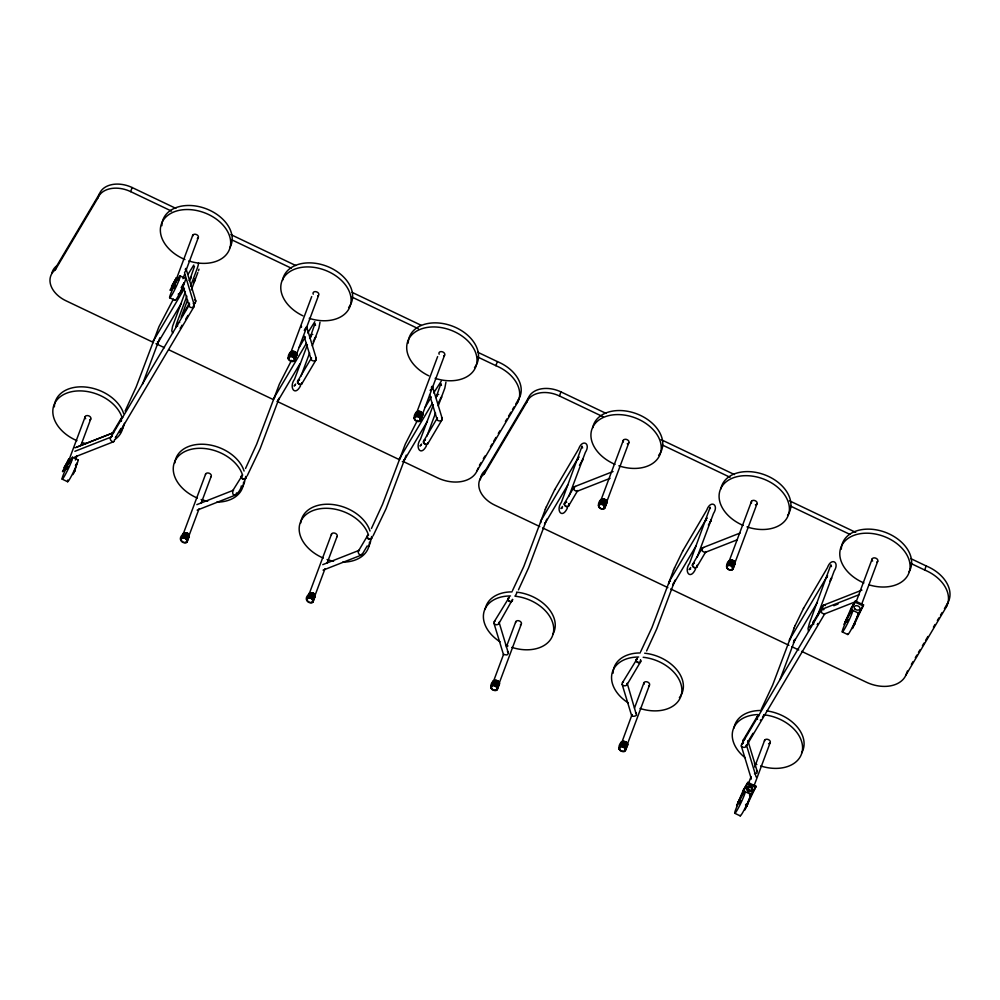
<?xml version="1.0" encoding="UTF-8"?>
<svg xmlns="http://www.w3.org/2000/svg" width="1000" height="1000" viewBox="0 0 1000 1000"><rect width="100%" height="100%" fill="white"/><g stroke="black" fill="none" stroke-linecap="round" stroke-linejoin="round"><path stroke-width="1.5" d="M185.375 269.15L186.238 269.762L184.5 272.738M306.537 326.7L304.337 330.462M432.537 386.812L431.613 389.288M499.05 622.212L508.45 653.462L506.975 654.963L503.55 654.513M637.375 658.413L622.438 682.7C620.312 686.3 627.938 687.175 627.212 683.288L636.512 715.163C635.725 716.425 630.513 717.188 632.1 714.525M194.475 266.375L189.713 280.15M112.35 436.312L112.013 433.812L121.188 418.312L122.688 417.575L120.975 418.688L121.5 420.863M245.875 478.175L245.7 476.512M371.788 538.175L371.625 536.525C373.25 541.962 363.85 537.675 368.462 535.037L367.587 535.625M499.125 622.762C498.862 626.213 492.3 624.875 494.275 621.625L509.225 597.337M746.462 745.425C746.2 748.875 739.638 747.537 741.612 744.287L821.413 609.7L823.9 609.612C821.488 608.438 822.6 603.55 825.413 605.55M747.975 741.35L747.588 742.412L752.987 733.288M120.913 418.8L121.375 421.087M181.887 325.25L181.488 326.3M302.312 382.638C301.775 386.337 295.938 383.413 298.012 380.588L311.488 357.85C309.363 361.438 317 362.325 316.262 358.438L306.675 326.863M367.262 536.2C366.413 538.475 369.8 540.75 371.438 538.812M428.225 442.638C427.688 446.337 421.85 443.425 423.925 440.6L437.413 417.863C435.288 421.45 442.912 422.325 442.188 418.438L432.587 386.875M817.85 623.513L817.463 624.562M185.825 268.4L185.425 269.462M301.475 326.312L301.4 327.325M304.613 330.387L304.675 329.375M430.525 390.4L430.6 389.375M362.45 553.575C361.625 557.425 356.575 553.188 358.625 550.737L367.537 535.712M817.812 623.575L817.387 624.688M302.188 382.725C300.887 388.025 294.175 380.95 299.45 379.837M428.1 442.738C426.812 448.038 420.087 440.962 425.375 439.837M182.512 289.025L181.475 290.788M739.125 800.325L737.812 803L739.287 800.413M845.337 621.575L846.65 618.9L845.562 621.688M845.5 621.65L846.425 619.65M198.487 270.738L198.988 269.175M66.562 466.637L65.2 468.837L66.275 466.85M75.025 470.225L72.9 474.613M173.45 285.688C175.525 282.6 171.737 290.325 173.438 286.125M739.287 800.337L738.125 802.925M746.15 806.963L747.625 804.312L746.312 806.988L747.45 804.237L747.025 804.862M846.7 619.438L845.387 621.6M175.312 281.925L175.338 283.6M180.75 539.375C184.575 533.088 191.462 545.325 182.838 542.375C174.45 537.3 190.35 527.1 188.675 537.175M182.862 533.7L182.9 535.625M288.212 358C293.15 351.35 298.525 365.337 289.562 360.588C286.225 357.987 289.475 349.975 293.913 351.375C296.125 351.6 298.337 355.025 295.637 356.213M290.338 352.312L290.375 354.275M306.663 599.388C310.5 593.1 317.375 605.337 308.762 602.375C300.375 597.312 316.262 587.1 314.6 597.175M414.137 418.013C419.062 411.362 424.45 425.35 415.487 420.6C412.15 417.987 415.387 409.975 419.837 411.375C422.038 411.613 424.263 415.037 421.55 416.225M416.25 412.325L416.287 414.275M490.825 687.038C495.763 680.387 501.138 694.375 492.188 689.613C488.85 687.013 492.088 679 496.525 680.4C498.738 680.638 500.95 684.062 498.25 685.238M492.95 681.35L492.987 683.3M598.425 505.688C603.263 499.162 608.55 512.888 599.75 508.225C596.462 505.65 599.663 497.713 604.062 499.087C606.225 499.312 608.4 502.675 605.737 503.837M600.538 500.012L599.15 505.75M618.987 748.112C623.913 741.462 629.288 755.438 620.337 750.688C617 748.088 620.237 740.075 624.688 741.475C626.888 741.7 629.113 745.125 626.4 746.312M621.1 742.412L621.138 744.375M726.575 566.763C731.413 560.237 736.7 573.962 727.9 569.3C724.625 566.725 727.812 558.787 732.212 560.163C734.875 560.325 736.575 564.725 733.15 565.112M728.7 561.087L728.487 562.337M746.637 788.475C760.113 783.238 745.475 800.113 747.575 786.513L747.2 787.525M747.2 786.938C746.188 789.725 750.987 791.762 752.65 789.538L752.275 790.55M153.2 342.337L65.925 300.75A26.163 18.238 20.5 0 1 55.362 269.725L56.887 265.663L99.425 193.912A25.288 17.625 20.5 0 1 132.15 187.537L175.863 208.375M55.362 269.725L97.9 197.975L99.425 193.912M97.9 197.975A25.288 17.625 20.5 0 1 130.638 191.612L132.15 187.537M68.737 459.212C66.925 462.863 67.812 470.412 62.5 471.625L68.737 459.212L71.463 460.513M68.863 460.363L85.262 416.525M75.4 460.037L77.05 455.65M80.875 445.425L90.7 419.113M176.275 277.863C174.462 281.512 175.338 289.05 170.025 290.262L176.275 277.863L179 279.15M173.412 299.062L158.938 326.75L136.188 386.925L125.1 411.087M176.375 279.075L192.787 235.162M175.3 282.512L176.213 281.188M142.5 384.188L159.863 337.762M182.938 278.675L184.575 274.288M186.1 270.225L198.238 237.763M185.4 291.675L172.613 326.2L171.775 330.725L172.688 333.088M186.863 296.125L177.7 320.637A24.8 2.325 -64.2 0 0 175.8 326.912M190.625 286.038L196.562 270.175A24.225 2.15 -64.5 0 0 198.463 263.3M187.575 299.975L181.1 317.275L189.525 303.062M191.35 289.887L197.812 272.587M180.75 540.037L183.287 533.212M183.263 533.888L205.688 473.913M182 537.938L183.9 532.85M182.75 537.737L184.65 532.65M183.6 537.712L185.5 532.625M184.475 537.863L186.375 532.775M185.325 538.175L187.225 533.088M186.088 538.638L187.987 533.55M186.725 539.2L188.625 534.113M186.163 542.612L189.075 534.763M188.7 536.487L199.1 508.688M201.287 502.837L211.125 476.512M186.775 542.25L189.312 535.425M187.2 541.763L189.325 536.087M288.225 358.675L290.775 351.812M291.525 360.363L279.363 384.137L256.613 444.312L245.525 468.475M311.712 296.562L290.788 352.537A3.025 2.112 20.5 0 1 291.7 351.788M288.475 359.35L291.4 351.45M290.262 356.325L292.162 351.25M291.125 356.3L293.025 351.225M292.013 356.45L293.913 351.375M292.887 356.775L294.788 351.688M293.663 357.238L295.562 352.163M279.2 398.05L260.125 448.75L247.113 475.988M294.3 357.825L296.2 352.738M294.762 358.475L296.663 353.387M296.238 355.125L318.663 295.15A3.025 2.112 20.5 0 0 315.9 291.663A3.025 2.112 20.5 0 0 313.25 294.225M294.363 360.925L296.9 354.075M294.8 360.425L296.913 354.738M307.438 344.738L294.5 379.338C288.812 387 294.725 397.2 300.575 385.712M310.138 337.537L314.975 323.6L315.512 325.412M300.988 376.112L309.613 353.05M312.312 345.838L318.913 328.125L320.012 322.225M306.675 600.037L309.212 593.212M309.175 593.9L331.6 533.925M307.925 597.95L309.825 592.863M308.675 597.75L310.575 592.663M309.513 597.725L311.425 592.638M310.4 597.875L312.3 592.788M311.25 598.188L313.15 593.1M312.013 598.638L313.913 593.55M312.638 599.212L314.538 594.125M312.087 602.625L314.988 594.763M325.012 568.7L314.625 596.5A3.025 2.112 20.5 0 0 314.6 594.825M327.2 562.85L337.05 536.512M312.7 602.263L315.225 595.438M313.125 601.775L315.238 596.087M414.15 418.675L416.688 411.825M417.438 420.375L405.288 444.15L382.537 504.325L371.438 528.488M437.638 356.575L416.712 412.537A3.025 2.112 20.5 0 1 417.625 411.8M415.412 416.538L417.312 411.463M416.188 416.337L418.088 411.25M417.038 416.312L418.938 411.225M417.938 416.463L419.837 411.375M418.8 416.788L420.7 411.7M419.588 417.25L421.488 412.163M406.213 455.15L386.05 508.762L373.025 536M420.225 417.825L422.125 412.75M420.675 418.475L422.575 413.4M419.65 421.3L421.075 417.488M422.7 413.688L444.588 355.15M420.275 420.938L422.825 414.087M420.712 420.438L422.837 414.75M433.363 404.75L420.425 439.35C414.738 447 420.65 457.2 426.488 445.725M436.05 397.537L440.9 383.612L441.425 385.425M426.912 436.112L435.538 413.05M438.225 405.85L444.825 388.125L445.938 382.225M403.762 461.75L437.55 477.85A30.762 21.45 20.5 0 0 477.113 470.712L517.275 402.987A35.087 24.462 20.5 0 0 495.863 365.662L497.388 361.6L477.638 352.188M477.113 470.712L478.137 468.013M539.775 526.562L494.725 505.1A26.163 18.238 20.5 0 1 484.175 474.075L485.688 470.012L528.237 398.263A25.288 17.625 20.5 0 1 560.962 391.887L606.087 413.4M517.275 402.987L518.8 398.925A35.087 24.462 20.5 0 0 497.388 361.6M484.175 474.075L526.712 402.325L528.237 398.263M526.712 402.325A25.288 17.625 20.5 0 1 559.438 395.962L560.962 391.887M546.812 519.138L528.587 567.8L518.45 589.875M490.838 687.7L493.387 680.85M493.413 681.562L503.688 654.05M506.337 646.988L515.837 621.587M491.087 688.388L494.012 680.475M492.875 685.362L494.775 680.275M493.738 685.337L495.637 680.25M494.625 685.487L496.525 680.4M495.5 685.812L497.4 680.725M496.275 686.275L498.175 681.188M496.912 686.85L498.812 681.762M496.35 690.325L499.275 682.425M569.025 496.025L585.3 452.5C591.175 443.375 582.325 438.5 578.625 449L554.575 489.875M498.85 684.163L521.275 624.175M496.975 689.963L499.513 683.1M497.413 689.463L499.525 683.775M598.913 505.075L600.975 499.525M600.938 500.2L623.362 440.225M599.675 504.25L601.575 499.162M600.438 504.05L602.337 498.963M601.275 504.025L603.175 498.938M602.15 504.175L604.062 499.087M603 504.487L604.913 499.4M603.775 504.938L605.675 499.862M604.4 505.513L606.3 500.425M604.312 507.65L606.75 501.075M606.388 502.8L628.812 442.812M604.45 508.562L606.987 501.737M604.888 508.075L607 502.4M674.975 580.212L656.75 628.875L646.612 650.95M619 748.775L621.538 741.912M620.262 746.637L631.85 715.125M634.487 708.062L643.988 682.65M619.237 749.463L620.662 745.65M621.025 746.438L622.938 741.35M621.888 746.413L623.787 741.325M622.788 746.562L624.688 741.475M623.65 746.875L625.55 741.8M624.425 747.35L626.325 742.262M625.075 747.925L626.975 742.837M625.525 748.575L627.425 743.487M624.5 751.4L625.925 747.588M627 745.225L649.438 685.25M697.175 557.1L713.45 513.575C719.325 504.45 710.475 499.562 706.775 510.062L682.725 550.95M625.6 749.762L627.675 744.175M625.562 750.537L627.688 744.85M726.587 567.413L729.125 560.588M729.1 561.275L751.525 501.3M727.837 565.325L729.737 560.237M728.587 565.125L730.487 560.037M729.438 565.1L731.338 560.013M730.312 565.25L732.212 560.163M731.162 565.562L733.062 560.475M731.925 566.013L733.825 560.938M732.55 566.587L734.45 561.5M732.475 568.725L734.9 562.137M756.963 503.888L734.538 563.875A3.025 2.112 20.5 0 0 733.575 561.138A3.025 2.112 20.5 0 0 730 560.538M732.613 569.637L735.138 562.812M733.037 569.15L735.15 563.462M780.037 679.538L795.138 639.175M747.862 782.387L736.6 805.9L743.512 789.712L747.862 782.387L756.025 786.287L744.8 809.95L751.688 793.6L756.025 786.287M748.3 784.013L751.025 776.712M754.663 767L764.688 740.175M746.65 789.05L747.025 788.025M746.85 789.638L747.237 788.612M747.738 787.212L748.112 786.2M748.388 787.05L748.775 786.025M747.25 790.188L747.625 789.175M747.8 790.688L748.175 789.675M749.125 787.025L749.5 786M749.887 787.15L750.275 786.137M748.462 791.087L748.838 790.075M749.2 791.363L749.587 790.337M750.638 787.425L751.012 786.413L751.3 787.825M749.975 791.488L750.35 790.475M750.7 791.462L751.087 790.45M751.85 788.325L752.225 787.3L752.237 788.875M751.363 791.3L751.737 790.275M751.9 790.987L752.275 789.963M817.337 616.075L834.15 571.087C840.025 561.975 831.175 557.087 827.475 567.587L803.438 608.475M753.713 786.688L770.138 742.775M855.387 601.025L844.125 624.538L851.05 608.35L855.387 601.025L863.562 604.925L852.337 628.587L859.212 612.25L863.562 604.925M855.825 602.663L872.225 558.812M861.825 603.787L877.663 561.413M801.6 651.35L866.35 682.2A30.762 21.45 20.5 0 0 905.925 675.062L946.087 607.337A35.087 24.462 20.5 0 0 924.675 570.013L926.188 565.95L910.675 558.55M905.925 675.062L907.45 671M946.087 607.337L947.6 603.275A35.087 24.462 20.5 0 0 926.188 565.95M173.925 285.2L172.787 287.45L174.062 284.975M854.925 623.7L855.15 622.962L854.562 623.9M74.887 470.9L76.912 463.113L75.462 465.55M545.45 508.975L523.787 566.525L512.438 590.763M673.6 570.05L651.938 627.6L640.6 651.838M794.312 627.575L772.638 685.125L761.3 709.35M546.312 506.95L554.763 489.525M674.475 568.025L682.913 550.6M795.175 625.538L803.625 608.112M545.3 509.338L546.425 506.675M673.45 570.4L674.587 567.75M794.163 627.925L795.288 625.275M745.863 804.338L745.55 805.025M746.538 806.3L747.075 805.312M854.225 624.612L853.85 625.688L854.987 622.875L853.675 625.612L854.613 623.962M74.25 471.45L73.713 472.887L74.638 471.238M74.425 471.1L74.875 470.312M182.125 289.425L181.35 291.1M432.05 386.325L431.362 387.35M515.35 595.75L516.875 592.9M758.662 715.837L756.988 717.062L757.525 719.2M184.688 273.425L194.312 305.113C195.05 309 187.413 308.125 189.537 304.525L110.75 437.413C108.425 440.312 114.775 444.212 114.575 439.613M115.325 437.575L115.975 436.763M245.675 476.562C247.325 481.938 237.938 477.65 242.525 475.062L232.7 490.725C231.925 500.725 240.975 491.2 241.325 485.887M241.612 475.7C239.963 477.95 243.713 480.962 245.525 478.8M236.137 494.625L236.513 492.938M508.3 597.975C506 601.2 513.025 603.7 512.6 599.525M575.462 486.488L574.075 487.038L564.7 502.863C563.05 505.112 566.8 508.125 568.6 505.962L577.775 490.462M574.075 487.038L574.15 490.012L576.663 491.463L610.087 478.325M498.725 623.812L512.562 599.425M568.6 505.962L568.763 503.725C569.775 510.975 559.675 502.975 566.8 502.188M636.462 659.05C634.012 662.738 642.062 664.562 640.537 660.05M703.625 547.562L702.237 548.112L692.85 563.938C691.2 566.188 694.95 569.2 696.762 567.038L705.938 551.538M702.237 548.112L702.3 551.087L704.812 552.537L737.188 539.812M696.762 567.038L697.113 565.388M758.662 715.975L756.888 717.062L757.337 719.35M822.938 605.638L813.288 621.95L813.4 623.7M821.413 609.7L821.488 612.675L824 614.125L855.962 601.562M193.25 306.475L195.837 301.05L186.25 269.475M757.163 716.575L742.85 740.725L743.45 742.788M762.5 717.375L764.013 714.675M182.275 289.15L181.075 291.45L182.55 288.8M738.075 802.65L739.137 800.487M188.075 274.262L193.775 265.038M299.237 347.312L305.413 336.875M307.725 332.962L314.812 321.725M425.163 407.325L431.325 396.887M433.65 392.962L441.25 381.2M64.013 467.562L68.362 460.238L71.087 461.538M171.55 286.2L175.888 278.875L178.612 280.175M181.163 287.65L184.062 282.762C182.725 286.262 183.113 293.137 178.2 294.15M153.225 341.15L184.438 288.5M189.125 280.6L190.688 277.962M157.662 343.263L181.075 303.775M193.562 282.712L195.125 280.087M115.712 437.238L120.9 428.488M185.688 319.225L187.95 315.4M119.375 432.562L193.988 306.712M273.65 398.537L306.425 343.25M309.55 337.987L311.112 335.35M278.087 400.65L299.938 363.8M313.212 341.425L315.55 337.475M301.913 383.688L315.938 360.037M399.575 458.537L432.35 403.263M404.012 460.662L427.425 421.175M438.35 402.75L441.475 397.475M362.062 554.637L367.238 545.887M427.837 443.7L441.863 420.05M479.425 465.325L481 462.663M483.363 458.688L484.938 456.025M490.45 446.737L492.025 444.075M493.6 441.425L495.962 437.438M498.325 433.45L499.9 430.8M505.412 421.5L506.987 418.85M508.562 416.188L510.925 412.2M512.5 409.55L514.075 406.887M515.65 404.237L518.8 398.925M540.688 521.1L578.15 457.912M545.125 523.212L567.762 485.037M579.462 465.3L582.587 460.037M668.85 582.163L706.3 518.987M673.288 584.288L695.913 546.112M708.4 525.05L710.75 521.1M626.888 684.887L640.362 662.15M789.55 639.688L827.013 576.512M793.988 641.8L817.4 602.312M829.887 581.263L831.45 578.625M746.062 746.475L824.85 613.6L824 614.125M911.388 664.362L912.962 661.7M915.325 657.725L916.9 655.062M918.475 652.412L920.05 649.75M922.412 645.775L923.988 643.112M925.562 640.462L927.913 636.475M933.425 627.175L935 624.525M937.362 620.538L938.938 617.888M940.512 615.225L942.087 612.575M944.45 608.587L947.6 603.275M180.138 328.325L180.925 327.088M567.388 508.025C562.013 519.688 555.487 510.2 561.438 502.238L582.038 446.188L582.6 447.987M695.537 569.087C690.163 580.75 683.637 571.275 689.587 563.312L710.188 507.25L710.35 508.525M562.513 506.438L560.925 508.55L562.537 507.863M690.662 567.513L689.075 569.612L690.7 568.938M811.363 625.025L809.775 627.137L810.387 626.65M295.7 384.012L294.075 385.988L295.338 385.238M421.625 444.025L420 446L421.262 445.238M431.388 389.575L430.25 390.475M195.512 302.65L193.2 303.675M494.275 621.625L495.262 620.875M622.438 682.7L623.425 681.938M743.138 740.225L744.762 739.262M741.612 744.287L743.25 743.325M298.012 380.588L299.513 379.85M423.925 440.6L425.425 439.85M564.7 502.863L566.2 502.125M512.212 601.075C510.15 603.4 506.025 598.737 509.25 597.463M692.85 563.938L694.35 563.2M813.55 621.462L814.475 620.825M112.275 433.338L113.663 432.788M110.75 437.413L111.613 436.875L74.887 451.312M232.7 490.725L233.55 490.2L196.838 504.637M358.625 550.737L359.475 550.212L322.75 564.65M577.513 490.938L576.663 491.463M705.675 552.013L704.812 552.537M761.175 719.65L760.312 720.2M814.45 620.862L813.213 622.075L813.612 624.45M637.4 658.538C632.812 661.188 642.425 665.375 640.525 659.912M76.8 447.1L113.125 432.812M74.963 447.825L112.662 433M74.812 456.975L113.812 441.65M197.15 510.15L235.763 494.963M323.075 570.15L361.675 554.975M574.462 486.7L613.062 471.525M702.613 547.775L740.175 533M823.312 605.288L861.925 590.112M821.8 609.362L859.362 594.587M833.787 605.725L838.025 604.062M175.837 282.2L176.488 282.025M187.312 537.725L188.062 537.525M313.225 597.737L313.988 597.537M694.338 563.212C688.612 564.75 697.025 571.45 697.087 565.438M754.475 773.737L756.912 773.112L757.2 771.363L747.913 740.812M811.05 626.425L811.4 626.45M230.863 234.587L295.725 265.5M352.137 292.375L421.238 325.312M661.087 439.613L734.412 474.55M789.4 500.763L855.688 532.35M130.638 191.612L171.525 211.1M232.162 240L291.388 268.225M352.025 297.113L418.3 328.7M477.525 356.925L495.863 365.662M559.438 395.962L603.15 416.788M662.375 445.012L730.062 477.275M790.7 506.175L849.938 534.4M910.575 563.288L924.675 570.013M180.138 275.912L185.588 278.512A12.112 1.075 -64.5 0 1 180.6 291.438A12.112 1.075 -64.5 0 1 175.087 299.85M169.7 297.775L175.138 300.363M842.3 631.925L847.75 634.525M156.012 343.688L164.462 347.713M168.675 349.725L272.85 399.363M277.075 401.375L399.538 459.738M542.587 527.913L667.875 587.612M670.688 588.962L788.938 645.312M791.75 646.65L798.787 650M72.6 457.275L78.05 459.875M62.162 479.125L67.613 481.725M734.775 813.288L740.212 815.888M194.675 299.738L195.837 301.05M635.6 712.487L636.487 713.85M507.438 651.413L508.338 652.775M631.7 715.875L622.112 684.3M503.55 654.8L493.95 623.237M441.55 417.488L442.188 418.438M315.625 357.475L316.262 358.438M193.675 304.15L194.312 305.113M756.475 770.15L757.2 771.363M831.462 566.575L830.888 564.775L809.488 623.062L808.037 628.612L808.5 631.225M177.55 326.225L177.025 324.4L178.425 322.575L177.312 323.688L177.425 325.438M746.388 744.875L756.15 777M741.287 745.888L751.35 779.025M429.562 394.725L437.088 419.462M304.088 336.163L311.163 359.45M183.45 287.15L189.213 306.125M157.45 341.775A2.462 1.75 30.7 0 1 156.575 344.125M153.438 342.625A2.462 1.75 30.7 0 1 154.312 340.288M480.325 479.8A26.163 18.238 20.5 0 1 485.688 470.012M194.913 278.6A2.462 1.75 30.7 0 1 193.475 280.988M190.675 278.938A2.462 1.75 30.7 0 1 191.287 277.275M52 272.65A26.163 18.238 20.5 0 1 56.887 265.663M498.425 681.925A3.025 2.112 20.5 0 1 498.475 684.587M493.438 683.238A3.025 2.112 20.5 0 1 494.312 680.825M496.475 680.763A3.025 2.112 20.5 0 1 497.887 681.425M600.75 500.725A3.025 2.112 20.5 0 1 601.312 499.775M601.85 499.462A3.025 2.112 20.5 0 1 605.087 499.85A3.025 2.112 20.5 0 1 606.575 502.275M515.013 596.2A36.337 25.337 20.5 0 1 553.688 630.4A36.337 25.337 20.5 0 1 511.838 647.362M508 645.95A36.337 25.337 20.5 0 1 505.538 644.85M500.05 641.8A36.337 25.337 20.5 0 1 483.837 612.425A36.337 25.337 20.5 0 1 510.487 595.962M615.025 464.375A36.337 25.337 20.5 0 1 601.737 418.25A36.337 25.337 20.5 0 1 659.912 440.412A36.337 25.337 20.5 0 1 618.825 465.812M515.65 622.675A3.025 2.112 20.5 0 1 519.637 621.05A3.025 2.112 20.5 0 1 520.375 624.925M485.15 609.462A36.337 25.337 20.5 0 1 512.013 591.888M516.538 592.137A36.337 25.337 20.5 0 1 552.75 634.388M545.212 522.75A2.462 1.75 30.7 0 1 544.525 523.9M540.9 522.575A2.462 1.75 30.7 0 1 541.3 520.413M582.6 459.062A2.462 1.75 30.7 0 1 581.5 460.9M578.362 459.4A2.462 1.75 30.7 0 1 579.237 457.05M623.4 441.9A3.025 2.112 20.5 0 1 626.438 439.412A3.025 2.112 20.5 0 1 628.438 443.25M627.9 443.562A3.025 2.112 20.5 0 1 627.25 443.738M592.712 427.9A36.337 25.337 20.5 0 1 638.3 414.45A36.337 25.337 20.5 0 1 658.6 455.4M421.788 415.562A3.025 2.112 20.5 0 1 421.25 415.875M419.775 411.737A3.025 2.112 20.5 0 1 421.188 412.4M421.737 412.9A3.025 2.112 20.5 0 1 422.125 413.462M308.988 594.425A3.025 2.112 20.5 0 1 312.987 593.362M313.65 593.763A3.025 2.112 20.5 0 1 314.2 594.263M428.837 375.825A36.337 25.337 20.5 0 1 418.4 330.138A36.337 25.337 20.5 0 1 475.763 353A36.337 25.337 20.5 0 1 435.15 378.338M369.487 542.087A36.337 25.337 20.5 0 1 342.725 562.137M333.587 561.25A36.337 25.337 20.5 0 1 327.062 559.513M323.275 558.075A36.337 25.337 20.5 0 1 310.462 511.7A36.337 25.337 20.5 0 1 368.488 535.125M439.162 354.237A3.025 2.112 20.5 0 1 440.475 351.688A3.025 2.112 20.5 0 1 444.312 353.1A3.025 2.112 20.5 0 1 443.675 355.9M408.212 343.125A36.337 25.337 20.5 0 1 452.025 325.975A36.337 25.337 20.5 0 1 474.513 367.562M441.488 396.512A2.462 1.75 30.7 0 1 440.387 398.338M437.025 396.337A2.462 1.75 30.7 0 1 437.638 394.675M438.125 394.5A2.462 1.75 30.7 0 1 438.675 394.462M404.025 459.688A2.462 1.75 30.7 0 1 403.4 461.35M402.925 461.525A2.462 1.75 30.7 0 1 402.362 461.562M399.562 459.513A2.462 1.75 30.7 0 1 400.662 457.675M331.425 535.013A3.025 2.112 20.5 0 1 335.05 533.237A3.025 2.112 20.5 0 1 336.675 536.95M371.012 538.025A36.337 25.337 20.5 0 1 368.413 546.888M300.775 522.925A36.337 25.337 20.5 0 1 332.9 504.538A36.337 25.337 20.5 0 1 370 531.05M626.587 743A3.025 2.112 20.5 0 1 626.638 745.662M621.587 744.312A3.025 2.112 20.5 0 1 622.463 741.9M624.625 741.825A3.025 2.112 20.5 0 1 626.038 742.5M728.913 562.362A3.025 2.112 20.5 0 1 729.463 560.85M643.162 657.275A36.337 25.337 20.5 0 1 681.85 691.462A36.337 25.337 20.5 0 1 640 708.438M628.2 702.875A36.337 25.337 20.5 0 1 612 673.5A36.337 25.337 20.5 0 1 638.65 657.025M743.188 525.45A36.337 25.337 20.5 0 1 729.9 479.325A36.337 25.337 20.5 0 1 788.062 501.488A36.337 25.337 20.5 0 1 746.975 526.888M644.013 684.325A3.025 2.112 20.5 0 1 645.325 681.787A3.025 2.112 20.5 0 1 649.163 683.2A3.025 2.112 20.5 0 1 648.525 685.987M644.688 653.213A36.337 25.337 20.5 0 1 677.375 670.487A36.337 25.337 20.5 0 1 679.362 697.663M613.062 673.213A36.337 25.337 20.5 0 1 640.163 652.962M673.3 583.312A2.462 1.75 30.7 0 1 672.675 584.975M669.062 583.65A2.462 1.75 30.7 0 1 670.487 581.263M710.537 519.625A2.462 1.75 30.7 0 1 709.65 521.962M706.513 520.475A2.462 1.75 30.7 0 1 707.387 518.125M751.55 502.975A3.025 2.112 20.5 0 1 754.587 500.487A3.025 2.112 20.5 0 1 756.587 504.325M756.062 504.625A3.025 2.112 20.5 0 1 755.4 504.8M720.863 488.975A36.337 25.337 20.5 0 1 765.575 475.163A36.337 25.337 20.5 0 1 787.588 515.4M734 728.05A36.337 25.337 20.5 0 1 760.875 710.487M766.925 710.925A36.337 25.337 20.5 0 1 801.6 752.975M764.513 741.263A3.025 2.112 20.5 0 1 768.138 739.488A3.025 2.112 20.5 0 1 769.762 743.2M769.225 743.512A3.025 2.112 20.5 0 1 768.575 743.688M763.875 714.8A36.337 25.337 20.5 0 1 802.55 748.988A36.337 25.337 20.5 0 1 760.7 765.95M756.862 764.538A36.337 25.337 20.5 0 1 754.388 763.438M745.175 757.75A36.337 25.337 20.5 0 1 732.975 729.963A36.337 25.337 20.5 0 1 757.862 714.575M863.888 582.962A36.337 25.337 20.5 0 1 850.288 537.013A36.337 25.337 20.5 0 1 908.512 558.337A36.337 25.337 20.5 0 1 868.975 584.825M831.462 577.65A2.462 1.75 30.7 0 1 830.362 579.487M827 577.487A2.462 1.75 30.7 0 1 827.613 575.825M857.775 612.888A12.112 1.075 -64.5 0 1 853.888 624.163A12.112 1.075 -64.5 0 1 847.688 634M847.062 619.475A12.112 1.075 -64.5 0 1 852.387 612.188A12.112 1.075 -64.5 0 1 843.363 630.887A12.112 1.075 -64.5 0 1 846.6 620.425M793.775 640.325A2.462 1.75 30.7 0 1 793.375 642.487M789.538 640.662A2.462 1.75 30.7 0 1 790.638 638.825M872.65 561.05A3.025 2.112 20.5 0 1 873.125 558.075A3.025 2.112 20.5 0 1 877.25 559.175A3.025 2.112 20.5 0 1 876.762 562.15M841.3 549.175A36.337 25.337 20.5 0 1 883.587 531.7A36.337 25.337 20.5 0 1 909.038 571.788M749.5 795.2A12.112 1.075 -64.5 0 1 747.025 804.1A12.112 1.075 -64.5 0 1 740.163 815.362M739.075 801.787A12.112 1.075 -64.5 0 1 745.025 793.012A12.112 1.075 -64.5 0 1 736.137 811.8A12.112 1.075 -64.5 0 1 738.625 802.738M161.863 225.725A36.337 25.337 20.5 0 1 203.888 207.963A36.337 25.337 20.5 0 1 229.7 247.963M184.963 259.525A36.337 25.337 20.5 0 1 170.775 213.4A36.337 25.337 20.5 0 1 229.175 234.938A36.337 25.337 20.5 0 1 188.8 260.938M192.613 236.25A3.025 2.112 20.5 0 1 196.6 234.625A3.025 2.112 20.5 0 1 197.325 238.5M123.062 426.037A36.337 25.337 20.5 0 1 114.838 439.55M85.938 443.575A36.337 25.337 20.5 0 1 82.013 442.537M76.925 440.675A36.337 25.337 20.5 0 1 64.112 394.3A36.337 25.337 20.5 0 1 122.137 417.725M66.463 467.625A12.112 1.075 -64.5 0 1 72.412 458.862A12.112 1.075 -64.5 0 1 63.525 477.65A12.112 1.075 -64.5 0 1 66.013 468.587M85.675 418.75A3.025 2.112 20.5 0 1 86.163 415.775A3.025 2.112 20.5 0 1 90.288 416.887A3.025 2.112 20.5 0 1 89.8 419.862M67.812 466.538A3.025 2.112 20.5 0 1 69.7 463.363M77.638 460.087A12.112 1.075 -64.5 0 1 73.062 472.788A12.112 1.075 -64.5 0 1 67.85 479.975M124.4 423.3A36.337 25.337 20.5 0 1 122.062 429.5M54.337 406.875A36.337 25.337 20.5 0 1 85.638 387.05A36.337 25.337 20.5 0 1 123.663 413.65M174.45 285.325A12.112 1.075 -64.5 0 1 179.85 277.838A12.112 1.075 -64.5 0 1 170.963 296.45A12.112 1.075 -64.5 0 1 173.55 287.225M295.863 355.562A3.025 2.112 20.5 0 1 295.325 355.875M293.863 351.725A3.025 2.112 20.5 0 1 296.212 353.45M188.675 534.812A3.025 2.112 20.5 0 1 188.325 536.912M183.287 535.562A3.025 2.112 20.5 0 1 183.888 533.288A3.025 2.112 20.5 0 1 187.062 533.362M187.738 533.763A3.025 2.112 20.5 0 1 188.287 534.25M302.913 315.812A36.337 25.337 20.5 0 1 292.475 270.125A36.337 25.337 20.5 0 1 349.85 292.987A36.337 25.337 20.5 0 1 309.225 318.325M243.575 482.088A36.337 25.337 20.5 0 1 216.8 502.137M207.675 501.238A36.337 25.337 20.5 0 1 201.137 499.5M197.35 498.062A36.337 25.337 20.5 0 1 184.537 451.7A36.337 25.337 20.5 0 1 242.562 475.112M318.288 295.575A3.025 2.112 20.5 0 1 317.75 295.887M282.538 280.425A36.337 25.337 20.5 0 1 327.875 266.663A36.337 25.337 20.5 0 1 348.6 307.562M315.562 336.5A2.462 1.75 30.7 0 1 314.462 338.338M311.325 336.838A2.462 1.75 30.7 0 1 311.725 334.663M312.2 334.487A2.462 1.75 30.7 0 1 312.762 334.45M278.1 399.675A2.462 1.75 30.7 0 1 277.488 401.337M273.637 399.5A2.462 1.75 30.7 0 1 274.738 397.675M205.5 474.425A3.025 2.112 20.5 0 1 209.488 473.375A3.025 2.112 20.5 0 1 210.763 476.938M245.087 478.013A36.337 25.337 20.5 0 1 242.5 486.887M174.85 462.925A36.337 25.337 20.5 0 1 206.975 444.538A36.337 25.337 20.5 0 1 244.088 471.05M66.762 469.35L68.037 466.838L66.762 469.35M174.3 287.987L175.525 285.5L174.3 287.987M739.375 803.5L740.65 800.987L739.375 803.5M846.9 622.15L848.175 619.637L846.9 622.15M747.475 783.413L743.138 790.725L751.3 794.625L755.65 787.3L747.475 783.413M855.013 602.05L850.675 609.375L858.838 613.263L863.175 605.938L855.013 602.05M179.65 322.488L179.7 322.512M491.925 688.875A3.025 2.112 20.5 0 0 496.95 689.237A3.025 2.112 20.5 0 0 493.812 685.713A3.025 2.112 20.5 0 0 491.925 688.875M599.462 507.525A3.025 2.112 20.5 0 0 604.487 507.887A3.025 2.112 20.5 0 0 601.337 504.35A3.025 2.112 20.5 0 0 599.462 507.525M415.238 419.862A3.025 2.112 20.5 0 0 420.262 420.213A3.025 2.112 20.5 0 0 417.113 416.688A3.025 2.112 20.5 0 0 415.238 419.862M307.7 601.213A3.025 2.112 20.5 0 0 312.725 601.575A3.025 2.112 20.5 0 0 309.575 598.05A3.025 2.112 20.5 0 0 307.7 601.213M620.087 749.95A3.025 2.112 20.5 0 0 625.1 750.312A3.025 2.112 20.5 0 0 621.962 746.787A3.025 2.112 20.5 0 0 620.087 749.95M727.613 568.587A3.025 2.112 20.5 0 0 732.638 568.95A3.025 2.112 20.5 0 0 729.5 565.425A3.025 2.112 20.5 0 0 727.613 568.587M854.775 608.837A3.025 2.112 20.5 0 0 859.8 609.188A3.025 2.112 20.5 0 0 856.663 605.662A3.025 2.112 20.5 0 0 854.775 608.837M289.312 359.85A3.025 2.112 20.5 0 0 294.337 360.213A3.025 2.112 20.5 0 0 291.188 356.675A3.025 2.112 20.5 0 0 289.312 359.85M181.775 541.213A3.025 2.112 20.5 0 0 186.8 541.575A3.025 2.112 20.5 0 0 183.663 538.038A3.025 2.112 20.5 0 0 181.775 541.213"/></g></svg>
